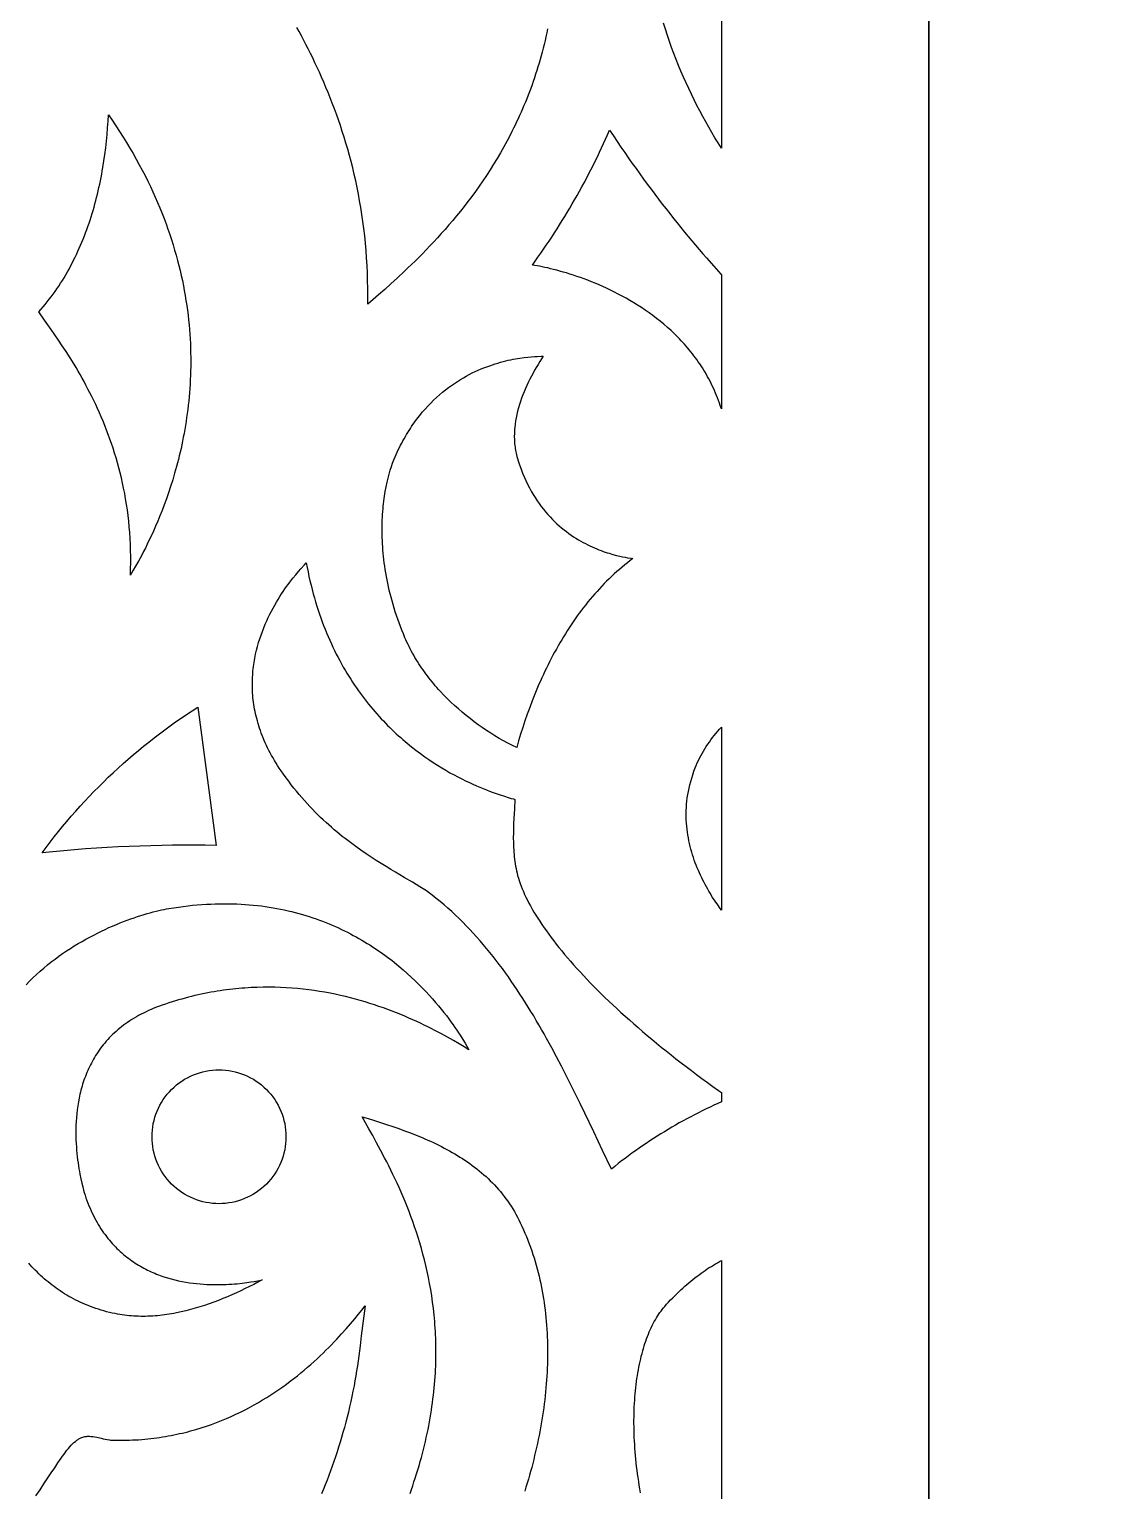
# Model space of a CAD drawing. Extents: x -1000 to 1000, y -1450 to 1450.
# Drawn here: x -816.9 to -559.5, y -158.5 to 194 of the extents above; entities that cross this region are included whole.
import ezdxf

# ---------------------------------------------------------------- set-up
doc = ezdxf.new("R2010")
doc.units = 0
doc.layers.add('LAYER_1', color=18, linetype='CONTINUOUS')

msp = doc.modelspace()

# ---------------------------------------------------------------- linework, layer by layer
at = {"layer": 'LAYER_1'}
for points in [[(-1000, -1450), (-600, -1450), (-600, 1050), (-1000, 1050)], [(-600, -1450), (600, -1450), (600, 1050), (-600, 1050)], [(-796.88, 172.07), (-795.98, 170.72), (-795.1, 169.37), (-794.24, 168.03), (-793.42, 166.69), (-792.62, 165.36), (-791.84, 164.03), (-791.09, 162.7), (-790.36, 161.37), (-789.66, 160.05), (-788.98, 158.73), (-788.32, 157.42), (-787.69, 156.11), (-787.08, 154.81), (-786.5, 153.51), (-785.94, 152.21), (-785.39, 150.92), (-784.87, 149.63), (-784.38, 148.35), (-783.9, 147.08), (-783.44, 145.8), (-783.01, 144.54), (-782.59, 143.28), (-782.2, 142.02), (-781.83, 140.77), (-781.47, 139.53), (-781.13, 138.29), (-780.82, 137.05), (-780.52, 135.83), (-780.24, 134.61), (-779.97, 133.39), (-779.73, 132.18), (-779.5, 130.98), (-779.29, 129.78), (-779.1, 128.59), (-778.92, 127.41), (-778.76, 126.24), (-778.61, 125.07), (-778.48, 123.91), (-778.37, 122.75), (-778.27, 121.6), (-778.18, 120.46), (-778.11, 119.33), (-778.05, 118.21), (-778.01, 117.09), (-777.98, 115.98), (-777.96, 114.88), (-777.96, 113.79), (-777.97, 112.7), (-777.99, 111.63), (-778.02, 110.56), (-778.07, 109.5), (-778.12, 108.45), (-778.19, 107.4), (-778.27, 106.37), (-778.35, 105.35), (-778.45, 104.33), (-778.56, 103.32), (-778.68, 102.33), (-778.8, 101.34), (-778.94, 100.36), (-779.08, 99.39), (-779.23, 98.43), (-779.39, 97.49), (-779.56, 96.55), (-779.74, 95.62), (-779.92, 94.7), (-780.11, 93.79), (-780.3, 92.89), (-780.51, 92.01), (-780.71, 91.13), (-780.93, 90.26), (-781.15, 89.41), (-781.37, 88.56), (-781.6, 87.73), (-781.83, 86.91), (-782.31, 85.3), (-782.8, 83.74), (-783.3, 82.22), (-783.81, 80.75), (-784.33, 79.33), (-784.85, 77.96), (-785.38, 76.64), (-785.9, 75.37), (-786.42, 74.16), (-786.94, 72.99), (-787.45, 71.88), (-787.94, 70.83), (-788.43, 69.83), (-788.9, 68.89), (-789.35, 68.01), (-789.78, 67.19), (-790.58, 65.72), (-791.27, 64.49), (-791.83, 63.52), (-792.24, 62.81), (-792.49, 62.36), (-792.44, 63.88), (-792.41, 65.38), (-792.41, 66.86), (-792.44, 68.32), (-792.49, 69.77), (-792.56, 71.2), (-792.65, 72.61), (-792.77, 74), (-792.91, 75.38), (-793.06, 76.75), (-793.24, 78.09), (-793.43, 79.42), (-793.65, 80.73), (-793.88, 82.03), (-794.13, 83.31), (-794.4, 84.57), (-794.68, 85.82), (-794.98, 87.04), (-795.29, 88.26), (-795.61, 89.45), (-795.95, 90.63), (-796.31, 91.79), (-796.67, 92.94), (-797.05, 94.07), (-797.44, 95.18), (-797.84, 96.28), (-798.24, 97.36), (-798.66, 98.42), (-799.09, 99.47), (-799.52, 100.5), (-799.96, 101.51), (-800.41, 102.51), (-800.87, 103.49), (-801.33, 104.46), (-801.79, 105.41), (-802.26, 106.34), (-802.73, 107.25), (-803.21, 108.15), (-803.69, 109.04), (-804.17, 109.9), (-804.65, 110.75), (-805.13, 111.59), (-805.61, 112.41), (-806.09, 113.21), (-807.05, 114.77), (-808, 116.26), (-808.93, 117.68), (-809.84, 119.05), (-810.73, 120.35), (-811.59, 121.58), (-813.19, 123.86), (-814.62, 125.88), (-814.09, 126.47), (-813.57, 127.06), (-813.06, 127.67), (-812.56, 128.28), (-812.08, 128.89), (-811.6, 129.52), (-811.13, 130.16), (-810.67, 130.8), (-810.21, 131.45), (-809.77, 132.1), (-809.34, 132.77), (-808.91, 133.44), (-808.5, 134.11), (-808.09, 134.8), (-807.69, 135.48), (-807.3, 136.18), (-806.92, 136.88), (-806.55, 137.59), (-806.19, 138.3), (-805.83, 139.02), (-805.49, 139.74), (-805.15, 140.47), (-804.82, 141.21), (-804.5, 141.95), (-804.19, 142.69), (-803.88, 143.44), (-803.59, 144.19), (-803.3, 144.94), (-803.02, 145.7), (-802.75, 146.47), (-802.48, 147.23), (-802.23, 148), (-801.98, 148.78), (-801.74, 149.56), (-801.5, 150.33), (-801.28, 151.12), (-801.06, 151.9), (-800.85, 152.69), (-800.65, 153.48), (-800.45, 154.27), (-800.26, 155.06), (-800.08, 155.86), (-799.91, 156.65), (-799.74, 157.45), (-799.58, 158.25), (-799.43, 159.05), (-799.28, 159.85), (-799.14, 160.65), (-798.89, 162.26), (-798.66, 163.86), (-798.45, 165.46), (-798.27, 167.07), (-798.12, 168.66), (-797.99, 170.26), (-797.89, 171.84), (-797.81, 173.42)], [(-676.05, 168.31), (-675.14, 166.96), (-674.22, 165.62), (-673.31, 164.29), (-672.4, 162.98), (-671.49, 161.69), (-670.58, 160.41), (-669.67, 159.14), (-668.76, 157.89), (-667.86, 156.66), (-666.95, 155.44), (-666.05, 154.23), (-665.14, 153.04), (-664.24, 151.86), (-663.34, 150.7), (-662.44, 149.56), (-661.55, 148.42), (-660.65, 147.31), (-659.76, 146.2), (-658.87, 145.11), (-657.98, 144.04), (-657.09, 142.97), (-656.21, 141.93), (-655.32, 140.89), (-654.44, 139.87), (-653.57, 138.86), (-651.82, 136.89), (-650.09, 134.97), (-650, 134.88), (-650, 102.47), (-650.05, 102.63), (-650.25, 103.25), (-650.46, 103.87), (-650.69, 104.48), (-650.91, 105.09), (-651.15, 105.68), (-651.4, 106.27), (-651.65, 106.86), (-651.91, 107.43), (-652.18, 108), (-652.45, 108.57), (-652.73, 109.12), (-653.02, 109.67), (-653.32, 110.22), (-653.62, 110.75), (-653.93, 111.28), (-654.25, 111.81), (-654.57, 112.32), (-654.9, 112.83), (-655.23, 113.34), (-655.57, 113.83), (-655.92, 114.33), (-656.27, 114.81), (-656.63, 115.29), (-656.99, 115.76), (-657.36, 116.23), (-657.73, 116.69), (-658.11, 117.14), (-658.5, 117.59), (-658.88, 118.03), (-659.28, 118.47), (-659.67, 118.89), (-660.07, 119.32), (-660.48, 119.74), (-660.89, 120.15), (-661.3, 120.55), (-662.14, 121.35), (-662.99, 122.12), (-663.86, 122.87), (-664.74, 123.59), (-665.63, 124.3), (-666.52, 124.98), (-667.43, 125.64), (-668.34, 126.28), (-669.26, 126.89), (-670.19, 127.49), (-671.12, 128.07), (-672.05, 128.62), (-672.99, 129.16), (-673.92, 129.67), (-674.86, 130.17), (-675.79, 130.65), (-676.73, 131.11), (-677.66, 131.55), (-678.58, 131.97), (-679.5, 132.37), (-680.41, 132.76), (-681.32, 133.13), (-682.21, 133.48), (-683.1, 133.81), (-683.97, 134.13), (-684.84, 134.43), (-685.69, 134.71), (-686.52, 134.98), (-687.34, 135.24), (-688.14, 135.47), (-688.93, 135.7), (-689.7, 135.91), (-690.44, 136.1), (-691.17, 136.28), (-691.88, 136.45), (-692.56, 136.6), (-693.22, 136.74), (-693.85, 136.86), (-694.45, 136.98), (-695.03, 137.08), (-695.58, 137.16), (-694.9, 138.11), (-694.22, 139.07), (-693.54, 140.02), (-692.87, 140.99), (-692.21, 141.96), (-691.56, 142.93), (-690.91, 143.91), (-690.27, 144.89), (-689.63, 145.88), (-689, 146.87), (-688.38, 147.87), (-687.77, 148.87), (-687.16, 149.87), (-686.56, 150.88), (-685.97, 151.89), (-685.38, 152.91), (-684.8, 153.93), (-684.22, 154.96), (-683.66, 155.99), (-683.1, 157.02), (-682.55, 158.06), (-682, 159.1), (-681.47, 160.14), (-680.94, 161.19), (-680.41, 162.24), (-679.9, 163.29), (-679.39, 164.35), (-678.89, 165.41), (-678.4, 166.48), (-677.91, 167.54), (-677.43, 168.61), (-676.96, 169.69)], [(-693.37, 114.52), (-693.79, 113.85), (-694.21, 113.16), (-694.62, 112.47), (-695.03, 111.76), (-695.42, 111.05), (-695.81, 110.32), (-696.19, 109.59), (-696.55, 108.85), (-696.9, 108.1), (-697.24, 107.34), (-697.56, 106.58), (-697.87, 105.81), (-698.16, 105.04), (-698.43, 104.26), (-698.68, 103.48), (-698.91, 102.7), (-699.12, 101.91), (-699.31, 101.12), (-699.48, 100.33), (-699.62, 99.54), (-699.74, 98.75), (-699.83, 97.96), (-699.86, 97.57), (-699.89, 97.17), (-699.91, 96.78), (-699.92, 96.39), (-699.93, 95.99), (-699.93, 95.6), (-699.92, 95.21), (-699.9, 94.82), (-699.88, 94.43), (-699.85, 94.05), (-699.8, 93.66), (-699.76, 93.27), (-699.7, 92.89), (-699.63, 92.51), (-699.56, 92.12), (-699.47, 91.74), (-699.38, 91.37), (-699.28, 90.99), (-699.13, 90.46), (-698.97, 89.94), (-698.81, 89.43), (-698.64, 88.92), (-698.29, 87.93), (-697.92, 86.97), (-697.54, 86.04), (-697.14, 85.14), (-696.72, 84.27), (-696.29, 83.42), (-695.84, 82.6), (-695.38, 81.81), (-694.91, 81.04), (-694.42, 80.3), (-693.93, 79.59), (-693.42, 78.9), (-692.9, 78.24), (-692.38, 77.6), (-691.84, 76.98), (-691.3, 76.38), (-690.75, 75.81), (-690.2, 75.26), (-689.64, 74.74), (-689.08, 74.23), (-688.51, 73.75), (-687.94, 73.28), (-687.36, 72.84), (-686.79, 72.41), (-686.22, 72.01), (-685.64, 71.62), (-685.07, 71.25), (-684.49, 70.9), (-683.92, 70.57), (-683.35, 70.25), (-682.79, 69.95), (-682.23, 69.67), (-681.68, 69.4), (-681.13, 69.15), (-680.59, 68.91), (-680.06, 68.68), (-679.53, 68.47), (-679.02, 68.27), (-678.51, 68.09), (-678.01, 67.92), (-677.53, 67.76), (-677.06, 67.61), (-676.15, 67.34), (-675.31, 67.12), (-674.52, 66.93), (-673.81, 66.78), (-673.17, 66.65), (-672.62, 66.56), (-671.77, 66.42), (-671.33, 66.35), (-672, 65.85), (-672.66, 65.34), (-673.31, 64.82), (-673.96, 64.28), (-674.59, 63.74), (-675.22, 63.19), (-675.85, 62.63), (-676.46, 62.05), (-677.07, 61.47), (-677.66, 60.88), (-678.25, 60.29), (-678.84, 59.68), (-679.41, 59.06), (-679.98, 58.44), (-680.54, 57.81), (-681.09, 57.17), (-681.64, 56.52), (-682.18, 55.87), (-682.71, 55.21), (-683.23, 54.54), (-683.74, 53.86), (-684.25, 53.18), (-684.75, 52.49), (-685.25, 51.79), (-685.73, 51.09), (-686.21, 50.38), (-686.68, 49.67), (-687.15, 48.95), (-687.61, 48.22), (-688.06, 47.49), (-688.5, 46.76), (-688.94, 46.02), (-689.36, 45.27), (-689.79, 44.52), (-690.2, 43.76), (-690.61, 43.01), (-691.01, 42.24), (-691.41, 41.47), (-691.79, 40.7), (-692.17, 39.93), (-692.55, 39.15), (-692.92, 38.37), (-693.28, 37.58), (-693.63, 36.8), (-693.98, 36.01), (-694.32, 35.22), (-694.65, 34.42), (-694.98, 33.62), (-695.61, 32.02), (-696.22, 30.42), (-696.8, 28.81), (-697.36, 27.19), (-697.9, 25.58), (-698.4, 23.96), (-698.89, 22.34), (-699.34, 20.73), (-700.4, 21.26), (-701.46, 21.81), (-702.51, 22.38), (-703.56, 22.97), (-704.59, 23.59), (-705.62, 24.23), (-706.64, 24.89), (-707.64, 25.57), (-708.64, 26.27), (-709.62, 26.99), (-710.59, 27.73), (-711.55, 28.49), (-712.49, 29.26), (-713.42, 30.06), (-714.32, 30.88), (-715.21, 31.71), (-716.09, 32.56), (-716.94, 33.43), (-717.77, 34.32), (-718.18, 34.77), (-718.58, 35.22), (-718.98, 35.68), (-719.37, 36.14), (-719.75, 36.61), (-720.13, 37.08), (-720.51, 37.55), (-720.87, 38.03), (-721.23, 38.51), (-721.59, 39), (-721.94, 39.49), (-722.28, 39.98), (-722.61, 40.48), (-722.94, 40.98), (-723.26, 41.48), (-723.57, 41.99), (-723.88, 42.5), (-724.18, 43.02), (-724.47, 43.54), (-724.76, 44.06), (-725.03, 44.58), (-725.3, 45.11), (-725.56, 45.65), (-725.82, 46.18), (-726.06, 46.72), (-726.3, 47.26), (-726.68, 48.17), (-727.04, 49.07), (-727.39, 49.97), (-727.73, 50.87), (-728.05, 51.76), (-728.35, 52.64), (-728.64, 53.53), (-728.92, 54.4), (-729.18, 55.27), (-729.42, 56.14), (-729.66, 57), (-729.88, 57.86), (-730.08, 58.71), (-730.28, 59.55), (-730.46, 60.39), (-730.62, 61.22), (-730.78, 62.05), (-730.92, 62.87), (-731.06, 63.68), (-731.18, 64.49), (-731.29, 65.29), (-731.38, 66.08), (-731.47, 66.87), (-731.55, 67.64), (-731.61, 68.41), (-731.67, 69.18), (-731.72, 69.93), (-731.75, 70.68), (-731.78, 71.42), (-731.8, 72.15), (-731.81, 72.87), (-731.81, 73.58), (-731.8, 74.28), (-731.78, 74.98), (-731.76, 75.67), (-731.73, 76.34), (-731.69, 77.01), (-731.64, 77.67), (-731.59, 78.31), (-731.53, 78.95), (-731.46, 79.58), (-731.39, 80.2), (-731.31, 80.8), (-731.22, 81.4), (-731.13, 81.99), (-731.04, 82.56), (-730.83, 83.68), (-730.61, 84.75), (-730.37, 85.77), (-730.11, 86.74), (-729.84, 87.67), (-729.56, 88.54), (-729.28, 89.37), (-728.98, 90.14), (-728.69, 90.85), (-728.43, 91.44), (-728.16, 92.01), (-727.9, 92.58), (-727.62, 93.13), (-727.35, 93.68), (-727.07, 94.21), (-726.78, 94.74), (-726.5, 95.26), (-726.2, 95.77), (-725.91, 96.27), (-725.61, 96.76), (-725.31, 97.25), (-725, 97.72), (-724.69, 98.19), (-724.38, 98.65), (-724.06, 99.1), (-723.75, 99.54), (-723.42, 99.97), (-723.1, 100.4), (-722.77, 100.81), (-722.44, 101.22), (-722.11, 101.63), (-721.44, 102.4), (-720.76, 103.15), (-720.08, 103.87), (-719.38, 104.56), (-718.68, 105.22), (-717.97, 105.85), (-717.26, 106.46), (-716.55, 107.03), (-715.83, 107.58), (-715.11, 108.11), (-714.39, 108.61), (-713.66, 109.09), (-712.94, 109.54), (-712.22, 109.97), (-711.5, 110.37), (-710.78, 110.76), (-710.06, 111.12), (-709.35, 111.46), (-708.64, 111.78), (-707.94, 112.08), (-707.24, 112.37), (-706.55, 112.63), (-705.87, 112.88), (-705.2, 113.11), (-704.54, 113.33), (-703.88, 113.52), (-703.24, 113.71), (-702.61, 113.88), (-701.99, 114.03), (-701.39, 114.17), (-700.8, 114.3), (-700.22, 114.42), (-699.66, 114.52), (-699.12, 114.62), (-698.59, 114.7), (-697.59, 114.84), (-696.67, 114.95), (-695.83, 115.03), (-695.09, 115.08), (-694.44, 115.12), (-693.46, 115.15), (-693.14, 115.17), (-692.94, 115.18)], [(-749.89, 64.2), (-749.67, 63.11), (-749.44, 62.04), (-749.2, 60.97), (-748.95, 59.93), (-748.69, 58.89), (-748.41, 57.87), (-748.13, 56.86), (-747.84, 55.87), (-747.54, 54.89), (-747.23, 53.92), (-746.91, 52.97), (-746.58, 52.03), (-746.24, 51.1), (-745.9, 50.18), (-745.54, 49.28), (-745.18, 48.39), (-744.81, 47.51), (-744.43, 46.65), (-744.05, 45.8), (-743.66, 44.96), (-743.26, 44.13), (-742.85, 43.31), (-742.44, 42.51), (-742.02, 41.72), (-741.59, 40.94), (-741.16, 40.17), (-740.72, 39.42), (-740.28, 38.67), (-739.83, 37.94), (-739.37, 37.22), (-738.91, 36.51), (-738.45, 35.81), (-737.98, 35.12), (-737.5, 34.45), (-737.02, 33.78), (-736.54, 33.13), (-736.05, 32.49), (-735.56, 31.85), (-735.06, 31.23), (-734.57, 30.62), (-734.06, 30.02), (-733.56, 29.43), (-733.05, 28.85), (-732.54, 28.28), (-732.03, 27.72), (-731.51, 27.18), (-730.99, 26.64), (-730.48, 26.11), (-729.95, 25.59), (-729.43, 25.08), (-728.91, 24.58), (-728.38, 24.09), (-727.86, 23.61), (-727.33, 23.14), (-726.8, 22.68), (-726.27, 22.22), (-725.75, 21.78), (-724.69, 20.92), (-723.64, 20.1), (-722.58, 19.31), (-721.54, 18.55), (-720.5, 17.83), (-719.46, 17.14), (-718.44, 16.48), (-717.43, 15.86), (-716.43, 15.26), (-715.44, 14.69), (-714.47, 14.16), (-713.51, 13.65), (-712.58, 13.17), (-711.66, 12.72), (-710.77, 12.29), (-709.89, 11.89), (-709.05, 11.52), (-708.23, 11.16), (-707.43, 10.84), (-706.67, 10.53), (-705.94, 10.25), (-705.24, 9.99), (-704.57, 9.75), (-703.35, 9.33), (-702.28, 8.99), (-701.37, 8.71), (-700.65, 8.5), (-700.11, 8.35), (-699.78, 8.25), (-699.91, 5.94), (-700.03, 3.63), (-700.09, 2.47), (-700.13, 1.31), (-700.16, 0.15), (-700.17, -1.01), (-700.15, -2.16), (-700.14, -2.74), (-700.11, -3.32), (-700.08, -3.89), (-700.04, -4.46), (-700, -5.04), (-699.94, -5.61), (-699.87, -6.18), (-699.8, -6.75), (-699.72, -7.31), (-699.62, -7.88), (-699.51, -8.44), (-699.4, -9), (-699.27, -9.56), (-699.12, -10.11), (-698.95, -10.73), (-698.75, -11.36), (-698.53, -12.01), (-698.29, -12.66), (-698.03, -13.32), (-697.75, -13.99), (-697.45, -14.67), (-697.12, -15.35), (-696.78, -16.05), (-696.41, -16.76), (-696.03, -17.47), (-695.62, -18.2), (-695.19, -18.93), (-694.74, -19.67), (-694.28, -20.42), (-693.79, -21.17), (-693.28, -21.94), (-692.75, -22.71), (-692.2, -23.49), (-691.63, -24.28), (-691.04, -25.07), (-690.43, -25.87), (-689.8, -26.68), (-689.16, -27.49), (-688.49, -28.32), (-687.8, -29.14), (-687.09, -29.98), (-686.37, -30.82), (-685.62, -31.66), (-684.86, -32.52), (-684.07, -33.37), (-683.27, -34.24), (-682.45, -35.1), (-681.61, -35.98), (-680.75, -36.86), (-679.87, -37.74), (-678.97, -38.63), (-678.06, -39.52), (-677.12, -40.42), (-676.17, -41.32), (-675.2, -42.23), (-674.21, -43.14), (-673.2, -44.05), (-672.17, -44.97), (-671.13, -45.89), (-670.07, -46.82), (-668.99, -47.75), (-667.89, -48.68), (-666.78, -49.61), (-665.65, -50.55), (-664.5, -51.49), (-663.33, -52.43), (-662.14, -53.38), (-660.94, -54.32), (-659.72, -55.27), (-658.48, -56.22), (-657.23, -57.17), (-655.96, -58.13), (-654.67, -59.08), (-653.37, -60.04), (-652.04, -61), (-650.71, -61.96), (-650, -62.46), (-650, -64.75), (-650.84, -65.12), (-651.79, -65.55), (-652.73, -65.99), (-653.67, -66.44), (-654.61, -66.9), (-655.54, -67.36), (-656.47, -67.84), (-657.39, -68.32), (-658.31, -68.81), (-659.23, -69.31), (-660.14, -69.82), (-661.05, -70.33), (-661.95, -70.85), (-662.85, -71.39), (-663.74, -71.93), (-664.63, -72.47), (-665.52, -73.03), (-666.39, -73.59), (-667.27, -74.16), (-668.14, -74.74), (-669, -75.32), (-669.86, -75.92), (-670.71, -76.52), (-671.55, -77.13), (-672.39, -77.74), (-673.23, -78.36), (-674.06, -78.99), (-674.88, -79.63), (-675.69, -80.28), (-676.5, -80.93), (-678.64, -76.46), (-680.79, -71.95), (-682.96, -67.42), (-684.06, -65.15), (-685.16, -62.88), (-686.28, -60.62), (-687.42, -58.37), (-688.57, -56.12), (-689.74, -53.88), (-690.92, -51.66), (-691.52, -50.55), (-692.13, -49.45), (-692.75, -48.35), (-693.37, -47.26), (-693.99, -46.17), (-694.62, -45.08), (-695.26, -44.01), (-695.91, -42.93), (-696.56, -41.87), (-697.22, -40.81), (-697.89, -39.76), (-698.57, -38.71), (-699.25, -37.67), (-699.95, -36.64), (-700.65, -35.61), (-701.36, -34.6), (-702.08, -33.59), (-702.81, -32.59), (-703.55, -31.6), (-704.3, -30.62), (-705.06, -29.65), (-705.83, -28.69), (-706.61, -27.74), (-707.4, -26.8), (-708.2, -25.87), (-709.01, -24.95), (-709.83, -24.04), (-710.67, -23.14), (-711.52, -22.25), (-712.38, -21.38), (-713.25, -20.52), (-714.13, -19.67), (-715.03, -18.84), (-715.94, -18.01), (-716.86, -17.2), (-717.8, -16.41), (-718.75, -15.63), (-719.72, -14.86), (-720.04, -14.61), (-720.38, -14.36), (-721.11, -13.85), (-721.88, -13.34), (-722.71, -12.81), (-723.59, -12.27), (-724.51, -11.72), (-726.47, -10.56), (-728.59, -9.32), (-729.7, -8.66), (-730.84, -7.97), (-732.01, -7.26), (-733.2, -6.51), (-734.42, -5.72), (-735.65, -4.9), (-736.91, -4.04), (-738.18, -3.13), (-738.82, -2.66), (-739.46, -2.19), (-740.1, -1.69), (-740.75, -1.19), (-741.4, -0.68), (-742.05, -0.15), (-742.71, 0.39), (-743.36, 0.94), (-744.01, 1.51), (-744.67, 2.09), (-745.32, 2.68), (-745.98, 3.29), (-746.63, 3.91), (-747.29, 4.55), (-747.94, 5.2), (-748.59, 5.87), (-749.24, 6.55), (-749.89, 7.25), (-750.53, 7.97), (-751.17, 8.7), (-751.81, 9.45), (-752.45, 10.21), (-753.08, 10.99), (-753.71, 11.79), (-754.33, 12.61), (-754.95, 13.44), (-755.57, 14.3), (-756.18, 15.17), (-756.59, 15.79), (-757, 16.4), (-757.38, 17.02), (-757.76, 17.63), (-758.11, 18.24), (-758.46, 18.85), (-758.79, 19.46), (-759.11, 20.06), (-759.41, 20.67), (-759.7, 21.27), (-759.98, 21.87), (-760.24, 22.47), (-760.49, 23.06), (-760.73, 23.66), (-760.95, 24.25), (-761.16, 24.84), (-761.36, 25.43), (-761.55, 26.01), (-761.73, 26.59), (-761.89, 27.18), (-762.05, 27.75), (-762.19, 28.33), (-762.32, 28.9), (-762.44, 29.47), (-762.55, 30.04), (-762.65, 30.61), (-762.74, 31.17), (-762.81, 31.73), (-762.88, 32.29), (-762.94, 32.84), (-762.99, 33.39), (-763.03, 33.94), (-763.06, 34.49), (-763.08, 35.03), (-763.09, 35.57), (-763.09, 36.11), (-763.09, 36.64), (-763.07, 37.17), (-763.05, 37.7), (-763.02, 38.22), (-762.98, 38.74), (-762.94, 39.26), (-762.88, 39.77), (-762.82, 40.28), (-762.75, 40.78), (-762.68, 41.29), (-762.6, 41.78), (-762.51, 42.28), (-762.31, 43.26), (-762.1, 44.22), (-761.85, 45.16), (-761.59, 46.09), (-761.31, 47.01), (-761, 47.9), (-760.68, 48.78), (-760.35, 49.64), (-760, 50.48), (-759.64, 51.31), (-759.27, 52.11), (-758.89, 52.9), (-758.49, 53.66), (-758.1, 54.41), (-757.69, 55.13), (-757.29, 55.83), (-756.88, 56.51), (-756.47, 57.17), (-756.06, 57.81), (-755.65, 58.42), (-755.25, 59.01), (-754.85, 59.58), (-754.45, 60.12), (-754.07, 60.64), (-753.32, 61.6), (-752.63, 62.46), (-751.99, 63.22), (-751.42, 63.87), (-750.55, 64.82), (-750.1, 65.3)], [(-771.83, -2.86), (-774.46, -2.82), (-777.08, -2.8), (-779.71, -2.8), (-782.34, -2.82), (-784.96, -2.86), (-787.59, -2.93), (-790.22, -3.01), (-792.84, -3.11), (-795.47, -3.23), (-798.09, -3.37), (-800.71, -3.53), (-803.33, -3.72), (-805.95, -3.92), (-808.57, -4.14), (-811.18, -4.38), (-813.8, -4.65), (-812.84, -3.35), (-811.87, -2.07), (-810.88, -0.8), (-809.87, 0.46), (-808.85, 1.71), (-807.82, 2.95), (-806.77, 4.18), (-805.7, 5.4), (-804.62, 6.6), (-803.52, 7.79), (-802.41, 8.97), (-801.29, 10.14), (-800.15, 11.3), (-799, 12.44), (-797.84, 13.57), (-796.66, 14.68), (-795.47, 15.78), (-794.27, 16.87), (-793.05, 17.94), (-791.82, 19), (-790.58, 20.04), (-789.33, 21.07), (-788.07, 22.09), (-786.8, 23.09), (-785.51, 24.07), (-784.22, 25.04), (-782.91, 25.99), (-781.6, 26.92), (-780.27, 27.84), (-778.94, 28.75), (-777.59, 29.63), (-776.24, 30.5)], [(-650, -18.49), (-650.3, -18.08), (-650.89, -17.23), (-651.49, -16.34), (-652.1, -15.4), (-652.7, -14.41), (-653, -13.9), (-653.3, -13.38), (-653.6, -12.85), (-653.89, -12.32), (-654.18, -11.77), (-654.46, -11.21), (-654.74, -10.64), (-655.02, -10.06), (-655.29, -9.47), (-655.55, -8.87), (-655.8, -8.27), (-656.05, -7.65), (-656.29, -7.03), (-656.52, -6.4), (-656.74, -5.75), (-656.95, -5.1), (-657.14, -4.45), (-657.33, -3.78), (-657.51, -3.11), (-657.67, -2.43), (-657.82, -1.74), (-657.96, -1.04), (-658.08, -0.34), (-658.18, 0.37), (-658.28, 1.09), (-658.35, 1.82), (-658.41, 2.55), (-658.45, 3.28), (-658.48, 4.03), (-658.48, 4.78), (-658.47, 5.53), (-658.44, 6.3), (-658.38, 7.06), (-658.31, 7.84), (-658.21, 8.62), (-658.1, 9.4), (-657.96, 10.19), (-657.79, 10.98), (-657.61, 11.78), (-657.4, 12.59), (-657.16, 13.4), (-656.9, 14.21), (-656.62, 15.02), (-656.3, 15.85), (-656.06, 16.44), (-655.8, 17.03), (-655.53, 17.62), (-655.24, 18.2), (-654.95, 18.77), (-654.63, 19.34), (-654.31, 19.9), (-653.97, 20.46), (-653.63, 21.01), (-653.26, 21.55), (-652.89, 22.09), (-652.51, 22.62), (-652.11, 23.15), (-651.7, 23.67), (-651.28, 24.19), (-650.85, 24.69), (-650.41, 25.2), (-650, 25.65)]]:
    msp.add_lwpolyline(points, close=True, dxfattribs=at)
for points in [[(-650, 278.31), (-650, 165.37), (-650, 165.37), (-650.78, 166.62), (-651.55, 167.88), (-652.3, 169.15), (-653.05, 170.43), (-653.78, 171.72), (-654.5, 173.03), (-655.2, 174.34), (-655.89, 175.67), (-656.57, 177.01), (-657.23, 178.37), (-657.88, 179.73), (-658.52, 181.11), (-659.14, 182.5), (-659.74, 183.9), (-660.33, 185.31), (-660.9, 186.74), (-661.45, 188.17), (-661.99, 189.62), (-662.51, 191.08), (-663.01, 192.56), (-663.5, 194.04), (-663.96, 195.54)], [(-691.89, 194.12), (-692.09, 193.17), (-692.3, 192.23), (-692.51, 191.29), (-692.73, 190.36), (-692.96, 189.44), (-693.2, 188.53), (-693.44, 187.62), (-693.7, 186.72), (-693.96, 185.83), (-694.22, 184.94), (-694.5, 184.06), (-694.78, 183.19), (-695.07, 182.33), (-695.36, 181.47), (-695.66, 180.61), (-695.97, 179.77), (-696.28, 178.93), (-696.6, 178.1), (-696.93, 177.27), (-697.26, 176.45), (-697.6, 175.64), (-697.94, 174.84), (-698.29, 174.04), (-698.65, 173.25), (-699.01, 172.46), (-699.37, 171.68), (-699.74, 170.91), (-700.11, 170.15), (-700.49, 169.39), (-700.88, 168.63), (-701.66, 167.15), (-702.46, 165.69), (-703.27, 164.26), (-704.1, 162.85), (-704.94, 161.47), (-705.79, 160.11), (-706.66, 158.78), (-707.53, 157.47), (-708.42, 156.19), (-709.31, 154.93), (-710.21, 153.7), (-711.12, 152.5), (-712.03, 151.31), (-712.94, 150.16), (-713.86, 149.02), (-714.78, 147.92), (-715.7, 146.83), (-716.62, 145.77), (-717.54, 144.73), (-718.46, 143.72), (-719.37, 142.73), (-720.28, 141.76), (-721.18, 140.82), (-722.08, 139.9), (-722.97, 139), (-723.85, 138.13), (-724.72, 137.28), (-725.57, 136.45), (-726.42, 135.64), (-728.08, 134.1), (-729.67, 132.65), (-731.19, 131.28), (-732.64, 130), (-735.27, 127.69), (-735.25, 129.61), (-735.25, 131.51), (-735.29, 133.39), (-735.35, 135.25), (-735.43, 137.08), (-735.54, 138.9), (-735.67, 140.69), (-735.83, 142.46), (-736.01, 144.21), (-736.21, 145.94), (-736.44, 147.65), (-736.68, 149.34), (-736.94, 151.01), (-737.22, 152.66), (-737.53, 154.28), (-737.84, 155.89), (-738.18, 157.47), (-738.53, 159.03), (-738.9, 160.58), (-739.29, 162.1), (-739.68, 163.6), (-740.1, 165.08), (-740.52, 166.54), (-740.96, 167.98), (-741.41, 169.4), (-741.87, 170.79), (-742.34, 172.17), (-742.82, 173.53), (-743.31, 174.86), (-743.81, 176.18), (-744.31, 177.48), (-744.82, 178.75), (-745.34, 180.01), (-745.87, 181.24), (-746.4, 182.46), (-746.93, 183.65), (-747.47, 184.82), (-748.01, 185.98), (-748.55, 187.11), (-749.1, 188.23), (-749.64, 189.32), (-750.19, 190.39), (-750.73, 191.45), (-751.28, 192.48), (-751.82, 193.49), (-752.36, 194.49)], [(-817.66, -36.49), (-816.83, -35.63), (-815.99, -34.8), (-815.13, -33.99), (-814.26, -33.21), (-813.38, -32.44), (-812.49, -31.7), (-811.59, -30.98), (-810.68, -30.29), (-809.76, -29.61), (-808.84, -28.96), (-807.91, -28.32), (-806.98, -27.71), (-806.04, -27.12), (-805.1, -26.55), (-804.17, -26), (-803.23, -25.47), (-802.29, -24.96), (-801.36, -24.47), (-800.43, -24), (-799.51, -23.55), (-798.59, -23.11), (-797.68, -22.7), (-796.78, -22.3), (-795.88, -21.92), (-795, -21.56), (-794.13, -21.22), (-793.27, -20.9), (-792.43, -20.59), (-791.6, -20.3), (-790.78, -20.03), (-789.99, -19.77), (-789.21, -19.53), (-788.45, -19.31), (-787.71, -19.1), (-786.99, -18.91), (-786.3, -18.74), (-785.63, -18.58), (-784.98, -18.43), (-784.36, -18.3), (-783.77, -18.19), (-783.21, -18.09), (-782.04, -17.9), (-780.89, -17.73), (-779.74, -17.57), (-778.61, -17.43), (-777.49, -17.31), (-776.38, -17.21), (-775.27, -17.12), (-774.18, -17.05), (-773.1, -17), (-772.03, -16.96), (-770.97, -16.93), (-769.92, -16.92), (-768.88, -16.93), (-767.85, -16.95), (-766.83, -16.98), (-765.82, -17.03), (-764.82, -17.09), (-763.84, -17.17), (-762.86, -17.26), (-761.89, -17.36), (-760.93, -17.47), (-759.98, -17.6), (-759.04, -17.74), (-758.11, -17.89), (-757.2, -18.06), (-756.29, -18.23), (-755.39, -18.42), (-754.5, -18.62), (-753.62, -18.83), (-752.75, -19.05), (-751.89, -19.28), (-751.04, -19.52), (-750.2, -19.77), (-749.37, -20.03), (-748.55, -20.3), (-747.74, -20.58), (-746.94, -20.87), (-746.15, -21.16), (-745.37, -21.47), (-744.59, -21.78), (-743.83, -22.1), (-743.08, -22.43), (-742.33, -22.77), (-741.6, -23.11), (-740.87, -23.46), (-740.16, -23.82), (-739.45, -24.18), (-738.75, -24.55), (-738.07, -24.92), (-737.39, -25.31), (-736.72, -25.69), (-736.06, -26.08), (-735.41, -26.48), (-734.77, -26.88), (-734.13, -27.29), (-733.51, -27.7), (-732.9, -28.11), (-732.29, -28.53), (-731.69, -28.95), (-731.11, -29.37), (-730.53, -29.8), (-729.96, -30.23), (-729.4, -30.66), (-728.85, -31.1), (-728.31, -31.53), (-727.77, -31.97), (-726.73, -32.85), (-725.73, -33.74), (-724.76, -34.62), (-723.82, -35.51), (-722.92, -36.39), (-722.05, -37.27), (-721.22, -38.15), (-720.42, -39.01), (-719.65, -39.87), (-718.92, -40.72), (-718.22, -41.55), (-717.56, -42.36), (-716.92, -43.16), (-716.32, -43.93), (-715.75, -44.69), (-715.22, -45.42), (-714.71, -46.12), (-714.24, -46.8), (-713.8, -47.45), (-713.39, -48.06), (-713.01, -48.64), (-712.35, -49.7), (-711.8, -50.59), (-711.38, -51.31), (-710.88, -52.16), (-712.03, -51.46), (-713.26, -50.72), (-714.59, -49.94), (-716.01, -49.14), (-717.52, -48.32), (-718.3, -47.9), (-719.11, -47.47), (-719.94, -47.05), (-720.79, -46.62), (-721.66, -46.2), (-722.56, -45.77), (-723.47, -45.35), (-724.4, -44.92), (-725.35, -44.5), (-726.33, -44.08), (-727.32, -43.67), (-728.33, -43.26), (-729.36, -42.86), (-730.41, -42.46), (-731.47, -42.08), (-732.56, -41.7), (-733.66, -41.33), (-734.78, -40.96), (-735.92, -40.61), (-737.07, -40.28), (-738.24, -39.95), (-739.43, -39.64), (-740.64, -39.34), (-741.86, -39.05), (-743.1, -38.78), (-744.35, -38.53), (-745.62, -38.29), (-746.9, -38.08), (-748.2, -37.88), (-749.51, -37.7), (-750.84, -37.54), (-752.18, -37.4), (-753.54, -37.29), (-754.91, -37.2), (-756.29, -37.13), (-757.69, -37.08), (-759.1, -37.06), (-760.52, -37.07), (-761.96, -37.11), (-762.68, -37.13), (-763.41, -37.17), (-764.14, -37.21), (-764.87, -37.26), (-765.6, -37.31), (-766.34, -37.38), (-767.08, -37.45), (-767.82, -37.53), (-768.57, -37.61), (-769.32, -37.71), (-770.07, -37.81), (-770.82, -37.92), (-771.58, -38.04), (-772.34, -38.17), (-773.1, -38.3), (-773.87, -38.44), (-774.64, -38.6), (-775.41, -38.76), (-776.18, -38.93), (-776.95, -39.1), (-777.73, -39.29), (-778.51, -39.49), (-779.29, -39.69), (-780.08, -39.91), (-780.87, -40.13), (-781.66, -40.37), (-782.45, -40.61), (-783.24, -40.86), (-784.04, -41.12), (-784.84, -41.4), (-785.52, -41.64), (-786.2, -41.9), (-786.85, -42.16), (-787.5, -42.43), (-788.13, -42.71), (-788.74, -42.99), (-789.34, -43.29), (-789.93, -43.59), (-790.51, -43.9), (-791.07, -44.21), (-791.61, -44.54), (-792.15, -44.87), (-792.67, -45.2), (-793.18, -45.55), (-793.67, -45.9), (-794.16, -46.25), (-794.63, -46.61), (-795.09, -46.98), (-795.53, -47.36), (-795.97, -47.74), (-796.39, -48.12), (-796.8, -48.51), (-797.2, -48.91), (-797.59, -49.31), (-797.97, -49.71), (-798.34, -50.12), (-798.69, -50.54), (-799.04, -50.96), (-799.37, -51.38), (-799.69, -51.81), (-800, -52.24), (-800.31, -52.67), (-800.6, -53.11), (-800.88, -53.55), (-801.15, -54), (-801.42, -54.45), (-801.67, -54.9), (-801.92, -55.35), (-802.15, -55.81), (-802.38, -56.27), (-802.59, -56.73), (-802.8, -57.19), (-803, -57.65), (-803.19, -58.12), (-803.37, -58.59), (-803.55, -59.06), (-803.71, -59.53), (-803.87, -60), (-804.02, -60.48), (-804.16, -60.95), (-804.3, -61.42), (-804.43, -61.9), (-804.55, -62.38), (-804.66, -62.85), (-804.87, -63.8), (-805.05, -64.75), (-805.2, -65.7), (-805.33, -66.64), (-805.44, -67.58), (-805.52, -68.52), (-805.59, -69.44), (-805.63, -70.36), (-805.65, -71.26), (-805.66, -72.16), (-805.65, -73.04), (-805.63, -73.9), (-805.59, -74.76), (-805.54, -75.59), (-805.48, -76.41), (-805.4, -77.21), (-805.32, -77.98), (-805.23, -78.74), (-805.13, -79.47), (-805.03, -80.18), (-804.92, -80.86), (-804.81, -81.52), (-804.69, -82.14), (-804.46, -83.31), (-804.23, -84.34), (-804.01, -85.24), (-803.81, -85.99), (-803.65, -86.58), (-803.44, -87.24), (-803.22, -87.9), (-802.98, -88.55), (-802.74, -89.18), (-802.49, -89.8), (-802.24, -90.41), (-801.97, -91.01), (-801.7, -91.59), (-801.42, -92.16), (-801.14, -92.72), (-800.84, -93.26), (-800.55, -93.8), (-800.24, -94.32), (-799.93, -94.83), (-799.61, -95.33), (-799.29, -95.82), (-798.96, -96.29), (-798.62, -96.76), (-798.28, -97.21), (-797.93, -97.66), (-797.58, -98.09), (-797.22, -98.51), (-796.86, -98.92), (-796.5, -99.32), (-796.12, -99.71), (-795.75, -100.09), (-795.37, -100.46), (-794.98, -100.82), (-794.59, -101.17), (-794.2, -101.51), (-793.8, -101.84), (-793.4, -102.16), (-793, -102.47), (-792.59, -102.77), (-792.18, -103.06), (-791.77, -103.35), (-791.35, -103.62), (-790.94, -103.89), (-790.51, -104.14), (-790.09, -104.39), (-789.66, -104.63), (-789.24, -104.87), (-788.8, -105.09), (-788.37, -105.31), (-787.94, -105.51), (-787.5, -105.71), (-787.07, -105.91), (-786.63, -106.09), (-786.19, -106.27), (-785.75, -106.44), (-785.31, -106.61), (-784.42, -106.91), (-783.54, -107.19), (-782.65, -107.44), (-781.77, -107.67), (-780.89, -107.88), (-780.01, -108.06), (-779.13, -108.22), (-778.27, -108.35), (-777.4, -108.47), (-776.55, -108.57), (-775.71, -108.65), (-774.87, -108.72), (-774.05, -108.77), (-773.24, -108.8), (-772.45, -108.82), (-771.67, -108.82), (-770.91, -108.82), (-770.16, -108.8), (-769.44, -108.77), (-768.73, -108.74), (-768.05, -108.69), (-767.39, -108.64), (-766.75, -108.59), (-765.55, -108.46), (-764.46, -108.32), (-763.49, -108.17), (-762.65, -108.03), (-761.38, -107.8), (-760.75, -107.67), (-761.76, -108.21), (-762.77, -108.75), (-763.8, -109.28), (-764.84, -109.79), (-765.89, -110.3), (-766.95, -110.8), (-768.02, -111.28), (-769.1, -111.75), (-770.19, -112.2), (-771.29, -112.63), (-772.39, -113.05), (-773.5, -113.45), (-774.62, -113.84), (-775.74, -114.2), (-776.87, -114.53), (-778, -114.85), (-779.14, -115.14), (-780.28, -115.4), (-781.42, -115.64), (-781.99, -115.75), (-782.56, -115.85), (-783.13, -115.95), (-783.7, -116.04), (-784.27, -116.12), (-784.85, -116.19), (-785.42, -116.25), (-785.99, -116.31), (-786.56, -116.36), (-787.13, -116.4), (-787.7, -116.43), (-788.28, -116.46), (-788.85, -116.47), (-789.42, -116.48), (-789.98, -116.48), (-790.55, -116.46), (-791.12, -116.44), (-791.69, -116.41), (-792.25, -116.37), (-792.82, -116.32), (-793.38, -116.27), (-793.94, -116.2), (-794.51, -116.12), (-795.07, -116.03), (-795.62, -115.93), (-796.18, -115.82), (-796.87, -115.67), (-797.55, -115.51), (-798.23, -115.34), (-798.89, -115.16), (-799.55, -114.97), (-800.19, -114.77), (-800.83, -114.56), (-801.46, -114.34), (-802.09, -114.11), (-802.7, -113.88), (-803.3, -113.63), (-803.9, -113.37), (-804.49, -113.11), (-805.07, -112.83), (-805.64, -112.55), (-806.2, -112.26), (-806.76, -111.96), (-807.31, -111.65), (-807.84, -111.34), (-808.38, -111.02), (-808.9, -110.69), (-809.42, -110.35), (-809.92, -110), (-810.42, -109.65), (-810.92, -109.29), (-811.4, -108.93), (-811.88, -108.55), (-812.35, -108.17), (-812.81, -107.79), (-813.26, -107.39), (-813.71, -107), (-814.15, -106.59), (-814.58, -106.18), (-815.01, -105.77), (-815.43, -105.34), (-815.84, -104.92), (-816.24, -104.49), (-816.64, -104.05), (-817.03, -103.61)], [(-725.07, -159.18), (-724.75, -158.26), (-724.43, -157.34), (-724.12, -156.42), (-723.82, -155.49), (-723.5, -154.49), (-723.19, -153.49), (-722.9, -152.5), (-722.62, -151.51), (-722.34, -150.53), (-722.08, -149.56), (-721.83, -148.59), (-721.59, -147.62), (-721.37, -146.66), (-721.15, -145.7), (-720.94, -144.75), (-720.74, -143.8), (-720.56, -142.86), (-720.38, -141.92), (-720.22, -140.99), (-720.06, -140.06), (-719.92, -139.14), (-719.78, -138.22), (-719.65, -137.31), (-719.54, -136.4), (-719.43, -135.5), (-719.33, -134.6), (-719.24, -133.71), (-719.16, -132.82), (-719.09, -131.94), (-719.03, -131.06), (-718.97, -130.19), (-718.93, -129.32), (-718.89, -128.46), (-718.86, -127.6), (-718.84, -126.75), (-718.83, -125.9), (-718.82, -125.06), (-718.83, -124.22), (-718.84, -123.39), (-718.85, -122.56), (-718.88, -121.74), (-718.91, -120.92), (-718.95, -120.11), (-719, -119.3), (-719.06, -118.5), (-719.12, -117.7), (-719.18, -116.91), (-719.26, -116.12), (-719.43, -114.56), (-719.62, -113.03), (-719.84, -111.51), (-720.08, -110.01), (-720.34, -108.53), (-720.62, -107.07), (-720.93, -105.63), (-721.25, -104.22), (-721.59, -102.82), (-721.95, -101.44), (-722.32, -100.08), (-722.71, -98.75), (-723.11, -97.43), (-723.53, -96.14), (-723.96, -94.86), (-724.4, -93.61), (-724.85, -92.38), (-725.31, -91.16), (-725.77, -89.97), (-726.25, -88.8), (-726.73, -87.65), (-727.22, -86.52), (-727.71, -85.41), (-728.21, -84.32), (-728.7, -83.25), (-729.2, -82.21), (-729.7, -81.18), (-730.2, -80.17), (-730.7, -79.19), (-731.2, -78.23), (-732.18, -76.36), (-733.14, -74.58), (-734.08, -72.88), (-734.97, -71.27), (-736.63, -68.3), (-735.14, -68.75), (-733.66, -69.21), (-732.18, -69.68), (-730.72, -70.16), (-729.26, -70.65), (-727.81, -71.16), (-726.38, -71.68), (-724.96, -72.22), (-723.56, -72.77), (-722.17, -73.34), (-721.48, -73.64), (-720.8, -73.94), (-720.12, -74.24), (-719.45, -74.55), (-718.78, -74.87), (-718.12, -75.2), (-717.46, -75.53), (-716.81, -75.86), (-716.17, -76.2), (-715.53, -76.55), (-714.89, -76.91), (-714.26, -77.28), (-713.64, -77.65), (-713.03, -78.03), (-712.42, -78.42), (-711.82, -78.81), (-711.23, -79.21), (-710.64, -79.63), (-710.06, -80.05), (-709.49, -80.48), (-708.93, -80.91), (-708.37, -81.36), (-707.82, -81.82), (-707.28, -82.29), (-706.75, -82.76), (-706.23, -83.25), (-705.72, -83.74), (-705.21, -84.25), (-704.72, -84.77), (-704.23, -85.29), (-703.75, -85.83), (-703.28, -86.38), (-702.83, -86.94), (-702.38, -87.52), (-701.94, -88.1), (-701.51, -88.69), (-701.1, -89.3), (-700.69, -89.92), (-700.29, -90.55), (-699.91, -91.2), (-699.53, -91.85), (-699.17, -92.52), (-698.82, -93.21), (-698.48, -93.9), (-698.09, -94.73), (-697.72, -95.56), (-697.36, -96.4), (-697.01, -97.24), (-696.68, -98.09), (-696.35, -98.94), (-696.04, -99.8), (-695.74, -100.66), (-695.45, -101.52), (-695.17, -102.39), (-694.91, -103.26), (-694.66, -104.14), (-694.42, -105.02), (-694.19, -105.9), (-693.97, -106.79), (-693.76, -107.68), (-693.57, -108.58), (-693.38, -109.48), (-693.21, -110.38), (-693.05, -111.28), (-692.9, -112.19), (-692.76, -113.1), (-692.63, -114.02), (-692.51, -114.93), (-692.4, -115.85), (-692.31, -116.78), (-692.22, -117.7), (-692.14, -118.63), (-692.08, -119.56), (-692.02, -120.49), (-691.98, -121.43), (-691.94, -122.37), (-691.92, -123.3), (-691.9, -124.25), (-691.9, -125.19), (-691.9, -126.13), (-691.92, -127.08), (-691.94, -128.03), (-691.98, -128.98), (-692.02, -129.93), (-692.07, -130.88), (-692.14, -131.83), (-692.21, -132.79), (-692.29, -133.74), (-692.38, -134.7), (-692.48, -135.65), (-692.59, -136.61), (-692.71, -137.57), (-692.83, -138.53), (-692.97, -139.49), (-693.11, -140.45), (-693.27, -141.41), (-693.43, -142.37), (-693.6, -143.33), (-693.78, -144.29), (-693.96, -145.25), (-694.16, -146.21), (-694.36, -147.16), (-694.57, -148.12), (-694.79, -149.08), (-695.02, -150.04), (-695.25, -151), (-695.49, -151.95), (-695.74, -152.91), (-696, -153.86), (-696.27, -154.82), (-696.54, -155.77), (-696.82, -156.72), (-697.11, -157.67), (-697.41, -158.62)], [(-669.47, -159.05), (-669.63, -158.12), (-669.79, -157.21), (-669.93, -156.29), (-670.07, -155.38), (-670.2, -154.47), (-670.32, -153.57), (-670.43, -152.68), (-670.53, -151.78), (-670.62, -150.9), (-670.7, -150.01), (-670.78, -149.14), (-670.84, -148.26), (-670.9, -147.4), (-670.95, -146.54), (-670.99, -145.68), (-671.02, -144.84), (-671.05, -143.99), (-671.06, -143.16), (-671.07, -142.33), (-671.07, -141.51), (-671.06, -140.69), (-671.04, -139.88), (-671.02, -139.08), (-670.99, -138.29), (-670.95, -137.5), (-670.9, -136.72), (-670.84, -135.95), (-670.78, -135.19), (-670.71, -134.43), (-670.63, -133.69), (-670.55, -132.95), (-670.45, -132.22), (-670.35, -131.5), (-670.25, -130.79), (-670.13, -130.09), (-670.01, -129.39), (-669.88, -128.71), (-669.75, -128.04), (-669.6, -127.37), (-669.45, -126.72), (-669.3, -126.08), (-669.13, -125.44), (-668.96, -124.82), (-668.79, -124.21), (-668.6, -123.61), (-668.42, -123.02), (-668.22, -122.44), (-668.02, -121.87), (-667.81, -121.31), (-667.59, -120.77), (-667.37, -120.23), (-667.15, -119.71), (-666.91, -119.2), (-666.67, -118.7), (-666.43, -118.22), (-666.18, -117.75), (-665.92, -117.29), (-665.66, -116.84), (-665.39, -116.41), (-665.12, -115.99), (-664.84, -115.58), (-664.55, -115.19), (-664.26, -114.81), (-663.97, -114.44), (-663.67, -114.09), (-663.19, -113.55), (-662.71, -113.03), (-662.23, -112.51), (-661.74, -112.01), (-661.26, -111.51), (-660.77, -111.03), (-660.28, -110.56), (-659.8, -110.1), (-659.31, -109.65), (-658.82, -109.21), (-658.33, -108.78), (-657.84, -108.36), (-657.35, -107.96), (-656.85, -107.56), (-656.36, -107.17), (-655.87, -106.79), (-655.37, -106.42), (-654.88, -106.06), (-654.39, -105.71), (-653.89, -105.37), (-653.4, -105.04), (-652.91, -104.72), (-652.41, -104.41), (-651.92, -104.1), (-651.43, -103.81), (-650.94, -103.52), (-650.44, -103.25), (-650, -103), (-650, -203.88)], [(-815.32, -159.79), (-814.3, -158.33), (-813.34, -156.91), (-811.57, -154.23), (-810.75, -152.98), (-809.97, -151.81), (-809.22, -150.71), (-808.86, -150.2), (-808.5, -149.7), (-808.15, -149.23), (-807.8, -148.78), (-807.46, -148.36), (-807.12, -147.96), (-806.78, -147.58), (-806.44, -147.24), (-806.11, -146.92), (-805.78, -146.63), (-805.44, -146.37), (-805.11, -146.14), (-804.94, -146.04), (-804.77, -145.94), (-804.61, -145.85), (-804.44, -145.77), (-804.21, -145.68), (-803.98, -145.6), (-803.75, -145.54), (-803.52, -145.49), (-803.28, -145.45), (-803.05, -145.43), (-802.81, -145.41), (-802.57, -145.41), (-802.33, -145.41), (-802.08, -145.43), (-801.59, -145.48), (-801.09, -145.56), (-800.59, -145.65), (-799.59, -145.88), (-799.08, -145.99), (-798.58, -146.11), (-798.07, -146.21), (-797.57, -146.29), (-797.32, -146.32), (-797.07, -146.34), (-796.83, -146.36), (-796.58, -146.37), (-795.8, -146.38), (-795.03, -146.38), (-794.26, -146.37), (-793.5, -146.36), (-792.75, -146.34), (-791.99, -146.3), (-791.25, -146.26), (-790.51, -146.22), (-789.77, -146.16), (-789.04, -146.1), (-788.31, -146.03), (-787.59, -145.95), (-786.87, -145.86), (-786.16, -145.77), (-785.45, -145.67), (-784.75, -145.56), (-784.05, -145.45), (-783.36, -145.32), (-782.67, -145.2), (-781.99, -145.06), (-781.31, -144.92), (-780.64, -144.77), (-779.97, -144.62), (-779.31, -144.46), (-778.65, -144.29), (-778, -144.12), (-777.35, -143.94), (-776.7, -143.75), (-775.43, -143.37), (-774.18, -142.96), (-772.94, -142.53), (-771.72, -142.08), (-770.53, -141.61), (-769.35, -141.12), (-768.19, -140.62), (-767.05, -140.1), (-765.93, -139.56), (-764.83, -139), (-763.75, -138.43), (-762.69, -137.85), (-761.64, -137.26), (-760.62, -136.65), (-759.61, -136.03), (-758.62, -135.4), (-757.66, -134.77), (-756.71, -134.12), (-755.77, -133.47), (-754.86, -132.81), (-753.97, -132.14), (-753.09, -131.47), (-752.23, -130.79), (-751.39, -130.11), (-750.57, -129.43), (-749.77, -128.74), (-748.99, -128.06), (-748.22, -127.37), (-747.47, -126.69), (-746.74, -126.01), (-746.03, -125.32), (-745.34, -124.65), (-744.66, -123.97), (-744.01, -123.31), (-743.37, -122.64), (-742.75, -121.99), (-742.14, -121.34), (-741.56, -120.7), (-740.44, -119.45), (-739.4, -118.24), (-738.42, -117.08), (-737.52, -115.98), (-736.68, -114.94), (-735.92, -113.97), (-736.24, -116.38), (-736.54, -118.79), (-736.83, -121.2), (-737.12, -123.61), (-737.43, -126.02), (-737.6, -127.22), (-737.77, -128.43), (-737.95, -129.62), (-738.15, -130.82), (-738.35, -132.02), (-738.58, -133.21), (-738.83, -134.5), (-739.09, -135.78), (-739.37, -137.05), (-739.66, -138.31), (-739.95, -139.56), (-740.26, -140.8), (-740.57, -142.03), (-740.9, -143.25), (-741.24, -144.46), (-741.58, -145.66), (-741.94, -146.85), (-742.3, -148.02), (-742.67, -149.19), (-743.05, -150.35), (-743.44, -151.5), (-743.84, -152.64), (-744.25, -153.77), (-744.67, -154.89), (-745.09, -155.99), (-745.52, -157.09), (-745.96, -158.18), (-746.41, -159.26)]]:
    msp.add_lwpolyline(points, dxfattribs=at)
msp.add_lwpolyline([(-771.14, -56.99, -0.414214), (-754.99, -73.14, -0.414214), (-771.14, -89.29, -0.414214), (-787.29, -73.14, -0.414214)], format="xyb", close=True, dxfattribs=at)

doc.saveas('drawing.dxf')
